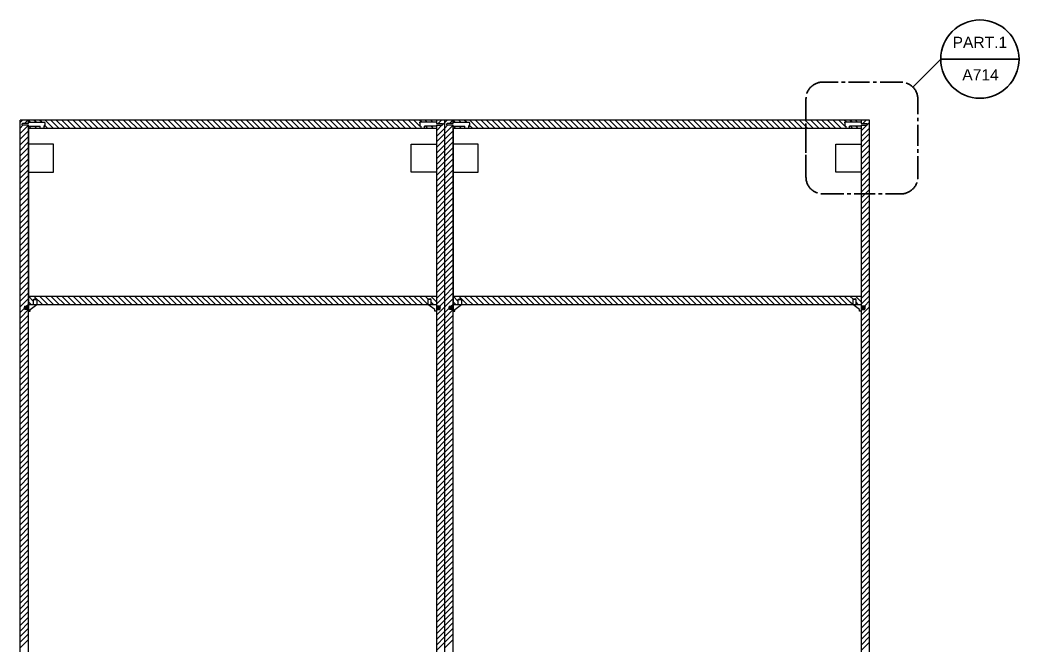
# Model space of a CAD drawing. Header units: millimetres. Extents: x 46 to 1828, y -437 to 1004.
# Drawn here: x 569.8 to 748.6, y 890 to 1001.8 of the extents above; entities that cross this region are included whole.
import ezdxf
from ezdxf.enums import TextEntityAlignment as Align

# ---------------------------------------------------------------- set-up
doc = ezdxf.new("R2010")
doc.units = ezdxf.units.MM
doc.linetypes.add('CENTER2', pattern=[1.125, 0.75, -0.125, 0.125, -0.125])
doc.layers.add('A-SECT A-MCUT', color=7, linetype='Continuous', lineweight=35)
doc.layers.add('filatura', color=8, linetype='Continuous')
doc.styles.add('ARIAL', font='arial.ttf')

# ---------------------------------------------------------------- blocks, each defined once
blk = doc.blocks.new('A$C6DD21764')
at = {"layer": 'A-SECT A-MCUT'}
for q in [(19.12, 19.12), (38.12, 24.12)]:
    blk.add_line((24.12, 24.12), q, dxfattribs=at)
at = {"layer": 'A-SECT A-MCUT', "linetype": 'CENTER2', "ltscale": 5}
blk.add_lwpolyline([(0, 3, 0.414214), (3, 0), (17, 0, 0.414214), (20, 3), (20, 17, 0.414214), (17, 20), (3, 20, 0.414214), (0, 17), (0, 3), (0, 17)], format="xyb", dxfattribs=at)
at = {"layer": 'A-SECT A-MCUT'}
blk.add_circle((31.12, 24.12), 7, dxfattribs=at)
at = {"style": 'ARIAL'}
blk.add_attdef('PART.3', text='', height=2, dxfattribs=at).set_placement((31.12, 28.12), align=Align.TOP_CENTER)
blk.add_attdef('A714', (27.97, 20.31), '', height=2, dxfattribs=at)

msp = doc.modelspace()

# ---------------------------------------------------------------- linework, layer by layer
for p, q in [((569.82, 782.68), (569.82, 983.88)), ((645.82, 983.88), (569.82, 983.88)), ((570.25, 983.29), (570.2, 983.21)), ((570.2, 983.05), (570.2, 983.21)), ((571.32, 983.29), (570.25, 983.29)), ((571.32, 983.29), (571.32, 983.88)), ((571.32, 983.5), (574.24, 983.5)), ((571.32, 983.5), (574.24, 983.5)), ((574.24, 983.37), (574.24, 983.5)), ((574.24, 983.37), (574.24, 982.88)), ((644.32, 983.5), (641.39, 983.5)), ((641.39, 983.37), (641.39, 983.5)), ((641.39, 983.37), (641.39, 982.88)), ((644.32, 983.88), (644.32, 983.29)), ((644.32, 983.88), (644.32, 983.5)), ((644.32, 983.29), (645.38, 983.29)), ((645.38, 983.29), (645.43, 983.21)), ((645.43, 983.05), (645.43, 983.21)), ((645.82, 788.68), (645.82, 983.88)), ((645.82, 788.68), (645.82, 983.88)), ((721.82, 983.88), (645.82, 983.88)), ((646.25, 983.29), (646.2, 983.21)), ((646.2, 983.05), (646.2, 983.21)), ((647.32, 983.29), (646.25, 983.29)), ((647.32, 983.29), (647.32, 983.88)), ((647.32, 983.5), (650.24, 983.5)), ((647.32, 983.5), (650.24, 983.5)), ((650.24, 983.37), (650.24, 983.5)), ((650.24, 983.37), (650.24, 982.88)), ((720.32, 983.5), (717.39, 983.5)), ((717.39, 983.37), (717.39, 983.5)), ((717.39, 983.37), (717.39, 982.88)), ((720.32, 983.88), (720.32, 983.29)), ((720.32, 983.88), (720.32, 983.5)), ((720.32, 983.29), (721.38, 983.29)), ((721.38, 983.29), (721.43, 983.21)), ((721.43, 983.05), (721.43, 983.21)), ((721.82, 788.68), (721.82, 983.88)), ((721.82, 788.68), (721.82, 983.88)), ((570.25, 982.96), (570.2, 983.05)), ((571.32, 982.96), (570.25, 982.96)), ((571.32, 935.45), (571.32, 982.96)), ((571.32, 982.76), (573.42, 982.76)), ((644.32, 982.38), (571.32, 982.38)), ((571.32, 982.38), (571.32, 952.38)), ((573.42, 982.38), (573.42, 982.76)), ((574.14, 982.76), (574.06, 982.76)), ((574.06, 982.76), (574.06, 982.38)), ((574.14, 982.76), (574.24, 982.76)), ((574.24, 982.76), (574.24, 982.88)), ((641.39, 982.76), (641.39, 982.88)), ((641.49, 982.76), (641.39, 982.76)), ((641.49, 982.76), (641.57, 982.76)), ((641.57, 982.76), (641.57, 982.38)), ((644.32, 982.76), (642.22, 982.76)), ((642.22, 982.4), (642.22, 982.76)), ((642.22, 982.4), (642.22, 982.38)), ((644.32, 982.96), (644.32, 812.57)), ((644.32, 982.96), (645.38, 982.96)), ((644.32, 982.38), (644.32, 979.58)), ((645.38, 982.96), (645.43, 983.05)), ((646.25, 982.96), (646.2, 983.05)), ((647.32, 982.96), (646.25, 982.96)), ((647.32, 935.45), (647.32, 982.96)), ((647.32, 982.76), (649.42, 982.76)), ((720.32, 982.38), (647.32, 982.38)), ((647.32, 982.38), (647.32, 952.38)), ((649.42, 982.38), (649.42, 982.76)), ((650.14, 982.76), (650.06, 982.76)), ((650.06, 982.76), (650.06, 982.38)), ((650.14, 982.76), (650.24, 982.76)), ((650.24, 982.76), (650.24, 982.88)), ((717.39, 982.76), (717.39, 982.88)), ((717.49, 982.76), (717.39, 982.76)), ((717.49, 982.76), (717.57, 982.76)), ((717.57, 982.76), (717.57, 982.38)), ((720.32, 982.76), (718.22, 982.76)), ((718.22, 982.4), (718.22, 982.76)), ((718.22, 982.4), (718.22, 982.38)), ((720.32, 982.96), (720.32, 812.57)), ((720.32, 982.96), (721.38, 982.96)), ((720.32, 982.38), (720.32, 979.58)), ((721.38, 982.96), (721.43, 983.05)), ((575.82, 979.58), (571.32, 979.58)), ((575.82, 974.58), (575.82, 979.58)), ((639.82, 974.58), (639.82, 979.58)), ((639.82, 979.58), (644.32, 979.58)), ((651.82, 979.58), (647.32, 979.58)), ((651.82, 974.58), (651.82, 979.58)), ((715.82, 974.58), (715.82, 979.58)), ((715.82, 979.58), (720.32, 979.58)), ((571.32, 974.58), (571.52, 974.58)), ((571.52, 974.58), (571.82, 974.58)), ((571.82, 974.58), (575.82, 974.58)), ((643.82, 974.58), (639.82, 974.58)), ((644.12, 974.58), (643.82, 974.58)), ((644.32, 974.58), (644.12, 974.58)), ((647.32, 974.58), (647.52, 974.58)), ((647.52, 974.58), (647.82, 974.58)), ((647.82, 974.58), (651.82, 974.58)), ((719.82, 974.58), (715.82, 974.58)), ((720.12, 974.58), (719.82, 974.58)), ((720.32, 974.58), (720.12, 974.58)), ((571.32, 952.38), (644.32, 952.38)), ((571.32, 952.38), (571.32, 950.88)), ((572.22, 951.78), (572.39, 951.88)), ((572.22, 950.88), (572.22, 951.78)), ((572.22, 951.78), (572.82, 951.78)), ((572.39, 951.88), (572.64, 951.88)), ((572.82, 951.78), (572.64, 951.88)), ((572.82, 951.78), (572.82, 950.88)), ((642.82, 951.78), (642.99, 951.88)), ((643.42, 951.78), (642.82, 951.78)), ((642.82, 951.78), (642.82, 950.88)), ((642.99, 951.88), (643.24, 951.88)), ((643.42, 951.78), (643.24, 951.88)), ((643.42, 950.88), (643.42, 951.78)), ((647.32, 952.38), (647.32, 950.88)), ((647.32, 952.38), (720.32, 952.38)), ((648.22, 951.78), (648.39, 951.88)), ((648.22, 950.88), (648.22, 951.78)), ((648.22, 951.78), (648.82, 951.78)), ((648.39, 951.88), (648.64, 951.88)), ((648.82, 951.78), (648.64, 951.88)), ((648.82, 951.78), (648.82, 950.88)), ((718.82, 951.78), (718.99, 951.88)), ((719.42, 951.78), (718.82, 951.78)), ((718.82, 951.78), (718.82, 950.88)), ((718.99, 951.88), (719.24, 951.88)), ((719.42, 951.78), (719.24, 951.88)), ((719.42, 950.88), (719.42, 951.78)), ((570.7, 950.58), (570.6, 950.4)), ((570.6, 950.15), (570.6, 950.4)), ((570.7, 949.98), (570.6, 950.15)), ((570.7, 950.58), (571.32, 950.58)), ((571.32, 949.98), (570.7, 949.98)), ((571.32, 950.88), (644.32, 950.88)), ((571.32, 950.88), (571.32, 949.68)), ((571.32, 949.68), (571.62, 949.68)), ((571.62, 949.98), (572.82, 950.88)), ((571.62, 949.68), (571.62, 949.98)), ((644.02, 949.98), (642.82, 950.88)), ((644.02, 949.68), (644.02, 949.98)), ((644.32, 949.68), (644.02, 949.68)), ((644.32, 950.88), (644.32, 949.68)), ((644.93, 950.58), (644.32, 950.58)), ((644.32, 949.98), (644.93, 949.98)), ((644.93, 950.58), (645.03, 950.4)), ((644.93, 949.98), (645.03, 950.15)), ((645.03, 950.15), (645.03, 950.4)), ((646.7, 950.58), (646.6, 950.4)), ((646.6, 950.15), (646.6, 950.4)), ((646.6, 950.15), (646.6, 950.4)), ((646.7, 949.98), (646.6, 950.15)), ((646.7, 950.58), (647.32, 950.58)), ((647.32, 949.98), (646.7, 949.98)), ((647.32, 950.88), (647.32, 949.68)), ((647.32, 950.88), (720.32, 950.88)), ((647.32, 949.68), (647.62, 949.68)), ((647.62, 949.98), (648.82, 950.88)), ((647.62, 949.68), (647.62, 949.98)), ((720.02, 949.98), (718.82, 950.88)), ((720.02, 949.68), (720.02, 949.98)), ((720.32, 949.68), (720.02, 949.68)), ((720.32, 950.88), (720.32, 949.68)), ((720.93, 950.58), (720.32, 950.58)), ((720.32, 949.98), (720.93, 949.98)), ((720.93, 950.58), (721.03, 950.4)), ((720.93, 949.98), (721.03, 950.15)), ((721.03, 950.15), (721.03, 950.4)), ((571.32, 933.95), (571.32, 935.45)), ((647.32, 933.95), (647.32, 935.45)), ((571.32, 887.03), (571.32, 933.95)), ((647.32, 887.03), (647.32, 933.95))]:
    msp.add_line(p, q)
at = {"color": 175, "linetype": 'Continuous'}
for p, q in [((569.82, 983.46), (570.24, 983.88)), ((570.65, 983.29), (571.24, 983.88)), ((571.7, 983.5), (571.32, 983.88)), ((572.7, 983.5), (572.32, 983.88)), ((573.7, 983.5), (573.32, 983.88)), ((575.82, 982.38), (574.32, 983.88)), ((576.82, 982.38), (575.32, 983.88)), ((577.82, 982.38), (576.32, 983.88)), ((578.82, 982.38), (577.32, 983.88)), ((579.82, 982.38), (578.32, 983.88)), ((580.82, 982.38), (579.32, 983.88)), ((581.82, 982.38), (580.32, 983.88)), ((582.82, 982.38), (581.32, 983.88)), ((583.82, 982.38), (582.32, 983.88)), ((584.82, 982.38), (583.32, 983.88)), ((585.82, 982.38), (584.32, 983.88)), ((586.82, 982.38), (585.32, 983.88)), ((587.82, 982.38), (586.32, 983.88)), ((588.82, 982.38), (587.32, 983.88)), ((589.82, 982.38), (588.32, 983.88)), ((590.82, 982.38), (589.32, 983.88)), ((591.82, 982.38), (590.32, 983.88)), ((592.82, 982.38), (591.32, 983.88)), ((593.82, 982.38), (592.32, 983.88)), ((594.82, 982.38), (593.32, 983.88)), ((595.82, 982.38), (594.32, 983.88)), ((596.82, 982.38), (595.32, 983.88)), ((597.82, 982.38), (596.32, 983.88)), ((598.82, 982.38), (597.32, 983.88)), ((599.82, 982.38), (598.32, 983.88)), ((600.82, 982.38), (599.32, 983.88)), ((601.82, 982.38), (600.32, 983.88)), ((602.82, 982.38), (601.32, 983.88)), ((603.82, 982.38), (602.32, 983.88)), ((604.82, 982.38), (603.32, 983.88)), ((605.82, 982.38), (604.32, 983.88)), ((606.82, 982.38), (605.32, 983.88)), ((607.82, 982.38), (606.32, 983.88)), ((608.82, 982.38), (607.32, 983.88)), ((609.82, 982.38), (608.32, 983.88)), ((610.82, 982.38), (609.32, 983.88)), ((611.82, 982.38), (610.32, 983.88)), ((612.82, 982.38), (611.32, 983.88)), ((613.82, 982.38), (612.32, 983.88)), ((614.82, 982.38), (613.32, 983.88)), ((615.82, 982.38), (614.32, 983.88)), ((616.82, 982.38), (615.32, 983.88)), ((617.82, 982.38), (616.32, 983.88)), ((618.82, 982.38), (617.32, 983.88)), ((619.82, 982.38), (618.32, 983.88)), ((620.82, 982.38), (619.32, 983.88)), ((621.82, 982.38), (620.32, 983.88)), ((622.82, 982.38), (621.32, 983.88)), ((623.82, 982.38), (622.32, 983.88)), ((624.82, 982.38), (623.32, 983.88)), ((625.82, 982.38), (624.32, 983.88)), ((626.82, 982.38), (625.32, 983.88)), ((627.82, 982.38), (626.32, 983.88)), ((628.82, 982.38), (627.32, 983.88)), ((629.82, 982.38), (628.32, 983.88)), ((630.82, 982.38), (629.32, 983.88)), ((631.82, 982.38), (630.32, 983.88)), ((632.82, 982.38), (631.32, 983.88)), ((633.82, 982.38), (632.32, 983.88)), ((634.82, 982.38), (633.32, 983.88)), ((635.82, 982.38), (634.32, 983.88)), ((636.82, 982.38), (635.32, 983.88)), ((637.82, 982.38), (636.32, 983.88)), ((638.82, 982.38), (637.32, 983.88)), ((639.82, 982.38), (638.32, 983.88)), ((640.82, 982.38), (639.32, 983.88)), ((641.39, 982.8), (640.32, 983.88)), ((641.7, 983.5), (641.32, 983.88)), ((642.7, 983.5), (642.32, 983.88)), ((643.7, 983.5), (643.32, 983.88)), ((644.65, 983.29), (645.24, 983.88)), ((645.43, 983.07), (645.82, 983.46)), ((645.82, 983.46), (646.24, 983.88)), ((646.65, 983.29), (647.24, 983.88)), ((647.7, 983.5), (647.32, 983.88)), ((648.7, 983.5), (648.32, 983.88)), ((649.7, 983.5), (649.32, 983.88)), ((651.82, 982.38), (650.32, 983.88)), ((652.82, 982.38), (651.32, 983.88)), ((653.82, 982.38), (652.32, 983.88)), ((654.82, 982.38), (653.32, 983.88)), ((655.82, 982.38), (654.32, 983.88)), ((656.82, 982.38), (655.32, 983.88)), ((657.82, 982.38), (656.32, 983.88)), ((658.82, 982.38), (657.32, 983.88)), ((659.82, 982.38), (658.32, 983.88)), ((660.82, 982.38), (659.32, 983.88)), ((661.82, 982.38), (660.32, 983.88)), ((662.82, 982.38), (661.32, 983.88)), ((663.82, 982.38), (662.32, 983.88)), ((664.82, 982.38), (663.32, 983.88)), ((665.82, 982.38), (664.32, 983.88)), ((666.82, 982.38), (665.32, 983.88)), ((667.82, 982.38), (666.32, 983.88)), ((668.82, 982.38), (667.32, 983.88)), ((669.82, 982.38), (668.32, 983.88)), ((670.82, 982.38), (669.32, 983.88)), ((671.82, 982.38), (670.32, 983.88)), ((672.82, 982.38), (671.32, 983.88)), ((673.82, 982.38), (672.32, 983.88)), ((674.82, 982.38), (673.32, 983.88)), ((675.82, 982.38), (674.32, 983.88)), ((676.82, 982.38), (675.32, 983.88)), ((677.82, 982.38), (676.32, 983.88)), ((678.82, 982.38), (677.32, 983.88)), ((679.82, 982.38), (678.32, 983.88)), ((680.82, 982.38), (679.32, 983.88)), ((681.82, 982.38), (680.32, 983.88)), ((682.82, 982.38), (681.32, 983.88)), ((683.82, 982.38), (682.32, 983.88)), ((684.82, 982.38), (683.32, 983.88)), ((685.82, 982.38), (684.32, 983.88)), ((686.82, 982.38), (685.32, 983.88)), ((687.82, 982.38), (686.32, 983.88)), ((688.82, 982.38), (687.32, 983.88)), ((689.82, 982.38), (688.32, 983.88)), ((690.82, 982.38), (689.32, 983.88)), ((691.82, 982.38), (690.32, 983.88)), ((692.82, 982.38), (691.32, 983.88)), ((693.82, 982.38), (692.32, 983.88)), ((694.82, 982.38), (693.32, 983.88)), ((695.82, 982.38), (694.32, 983.88)), ((696.82, 982.38), (695.32, 983.88)), ((697.82, 982.38), (696.32, 983.88)), ((698.82, 982.38), (697.32, 983.88)), ((699.82, 982.38), (698.32, 983.88)), ((700.82, 982.38), (699.32, 983.88)), ((701.82, 982.38), (700.32, 983.88)), ((702.82, 982.38), (701.32, 983.88)), ((703.82, 982.38), (702.32, 983.88)), ((704.82, 982.38), (703.32, 983.88)), ((705.82, 982.38), (704.32, 983.88)), ((706.82, 982.38), (705.32, 983.88)), ((707.82, 982.38), (706.32, 983.88)), ((708.82, 982.38), (707.32, 983.88)), ((709.82, 982.38), (708.32, 983.88)), ((710.82, 982.38), (709.32, 983.88)), ((711.82, 982.38), (710.32, 983.88)), ((712.82, 982.38), (711.32, 983.88)), ((713.82, 982.38), (712.32, 983.88)), ((714.82, 982.38), (713.32, 983.88)), ((715.82, 982.38), (714.32, 983.88)), ((716.82, 982.38), (715.32, 983.88)), ((717.39, 982.8), (716.32, 983.88)), ((717.7, 983.5), (717.32, 983.88)), ((718.7, 983.5), (718.32, 983.88)), ((719.7, 983.5), (719.32, 983.88)), ((720.65, 983.29), (721.24, 983.88)), ((721.43, 983.07), (721.82, 983.46)), ((569.82, 982.46), (570.32, 982.96)), ((569.82, 981.46), (571.32, 982.96)), ((569.82, 980.46), (571.32, 981.96)), ((571.82, 982.38), (571.44, 982.76)), ((572.82, 982.38), (572.44, 982.76)), ((574.06, 982.7), (574.12, 982.76)), ((574.82, 982.38), (574.16, 983.04)), ((642.82, 982.38), (642.44, 982.76)), ((643.82, 982.38), (643.44, 982.76)), ((644.32, 982.96), (644.32, 982.96)), ((644.32, 981.96), (645.32, 982.96)), ((644.32, 980.96), (645.82, 982.46)), ((644.32, 979.96), (645.82, 981.46)), ((645.82, 982.46), (646.32, 982.96)), ((645.82, 981.46), (647.32, 982.96)), ((645.82, 980.46), (647.32, 981.96)), ((647.82, 982.38), (647.44, 982.76)), ((648.82, 982.38), (648.44, 982.76)), ((650.06, 982.7), (650.12, 982.76)), ((650.82, 982.38), (650.16, 983.04)), ((718.82, 982.38), (718.44, 982.76)), ((719.82, 982.38), (719.44, 982.76)), ((720.32, 982.96), (720.32, 982.96)), ((720.32, 981.96), (721.32, 982.96)), ((720.32, 980.96), (721.82, 982.46)), ((720.32, 979.96), (721.82, 981.46)), ((569.82, 979.46), (571.32, 980.96)), ((569.82, 978.46), (571.32, 979.96)), ((644.32, 978.96), (645.82, 980.46)), ((645.82, 979.46), (647.32, 980.96)), ((645.82, 978.46), (647.32, 979.96)), ((720.32, 978.96), (721.82, 980.46)), ((569.82, 977.46), (571.32, 978.96)), ((569.82, 976.46), (571.32, 977.96)), ((644.32, 977.96), (645.82, 979.46)), ((644.32, 976.96), (645.82, 978.46)), ((645.82, 977.46), (647.32, 978.96)), ((645.82, 976.46), (647.32, 977.96)), ((720.32, 977.96), (721.82, 979.46)), ((720.32, 976.96), (721.82, 978.46)), ((569.82, 975.46), (571.32, 976.96)), ((644.32, 975.96), (645.82, 977.46)), ((644.32, 974.96), (645.82, 976.46)), ((645.82, 975.46), (647.32, 976.96)), ((720.32, 975.96), (721.82, 977.46)), ((720.32, 974.96), (721.82, 976.46)), ((569.82, 974.46), (571.32, 975.96)), ((569.82, 973.46), (571.32, 974.96)), ((644.32, 973.96), (645.82, 975.46)), ((644.32, 972.96), (645.82, 974.46)), ((645.82, 974.46), (647.32, 975.96)), ((645.82, 973.46), (647.32, 974.96)), ((720.32, 973.96), (721.82, 975.46)), ((720.32, 972.96), (721.82, 974.46)), ((569.82, 972.46), (571.32, 973.96)), ((569.82, 971.46), (571.32, 972.96)), ((644.32, 971.96), (645.82, 973.46)), ((645.82, 972.46), (647.32, 973.96)), ((645.82, 971.46), (647.32, 972.96)), ((720.32, 971.96), (721.82, 973.46)), ((569.82, 970.46), (571.32, 971.96)), ((569.82, 969.46), (571.32, 970.96)), ((644.32, 970.96), (645.82, 972.46)), ((644.32, 969.96), (645.82, 971.46)), ((645.82, 970.46), (647.32, 971.96)), ((645.82, 969.46), (647.32, 970.96)), ((720.32, 970.96), (721.82, 972.46)), ((720.32, 969.96), (721.82, 971.46)), ((569.82, 968.46), (571.32, 969.96)), ((569.82, 967.46), (571.32, 968.96)), ((644.32, 968.96), (645.82, 970.46)), ((644.32, 967.96), (645.82, 969.46)), ((645.82, 968.46), (647.32, 969.96)), ((645.82, 967.46), (647.32, 968.96)), ((720.32, 968.96), (721.82, 970.46)), ((720.32, 967.96), (721.82, 969.46)), ((569.82, 966.46), (571.32, 967.96)), ((644.32, 966.96), (645.82, 968.46)), ((644.32, 965.96), (645.82, 967.46)), ((645.82, 966.46), (647.32, 967.96)), ((720.32, 966.96), (721.82, 968.46)), ((720.32, 965.96), (721.82, 967.46)), ((569.82, 965.46), (571.32, 966.96)), ((569.82, 964.46), (571.32, 965.96)), ((644.32, 964.96), (645.82, 966.46)), ((644.32, 963.96), (645.82, 965.46)), ((645.82, 965.46), (647.32, 966.96)), ((645.82, 964.46), (647.32, 965.96)), ((720.32, 964.96), (721.82, 966.46)), ((720.32, 963.96), (721.82, 965.46)), ((569.82, 963.46), (571.32, 964.96)), ((569.82, 962.46), (571.32, 963.96)), ((644.32, 962.96), (645.82, 964.46)), ((645.82, 963.46), (647.32, 964.96)), ((645.82, 962.46), (647.32, 963.96)), ((720.32, 962.96), (721.82, 964.46)), ((569.82, 961.46), (571.32, 962.96)), ((569.82, 960.46), (571.32, 961.96)), ((644.32, 961.96), (645.82, 963.46)), ((644.32, 960.96), (645.82, 962.46)), ((645.82, 961.46), (647.32, 962.96)), ((645.82, 960.46), (647.32, 961.96)), ((720.32, 961.96), (721.82, 963.46)), ((720.32, 960.96), (721.82, 962.46)), ((569.82, 959.46), (571.32, 960.96)), ((644.32, 959.96), (645.82, 961.46)), ((644.32, 958.96), (645.82, 960.46)), ((645.82, 959.46), (647.32, 960.96)), ((720.32, 959.96), (721.82, 961.46)), ((720.32, 958.96), (721.82, 960.46)), ((569.82, 958.46), (571.32, 959.96)), ((569.82, 957.46), (571.32, 958.96)), ((644.32, 957.96), (645.82, 959.46)), ((644.32, 956.96), (645.82, 958.46)), ((645.82, 958.46), (647.32, 959.96)), ((645.82, 957.46), (647.32, 958.96)), ((720.32, 957.96), (721.82, 959.46)), ((720.32, 956.96), (721.82, 958.46)), ((569.82, 956.46), (571.32, 957.96)), ((569.82, 955.46), (571.32, 956.96)), ((644.32, 955.96), (645.82, 957.46)), ((644.32, 954.96), (645.82, 956.46)), ((645.82, 956.46), (647.32, 957.96)), ((645.82, 955.46), (647.32, 956.96)), ((720.32, 955.96), (721.82, 957.46)), ((720.32, 954.96), (721.82, 956.46)), ((569.82, 954.46), (571.32, 955.96)), ((569.82, 953.46), (571.32, 954.96)), ((644.32, 953.96), (645.82, 955.46)), ((645.82, 954.46), (647.32, 955.96)), ((645.82, 953.46), (647.32, 954.96)), ((720.32, 953.96), (721.82, 955.46)), ((569.82, 952.46), (571.32, 953.96)), ((569.82, 951.46), (571.32, 952.96)), ((644.32, 952.96), (645.82, 954.46)), ((644.32, 951.96), (645.82, 953.46)), ((645.82, 952.46), (647.32, 953.96)), ((645.82, 951.46), (647.32, 952.96)), ((720.32, 952.96), (721.82, 954.46)), ((720.32, 951.96), (721.82, 953.46)), ((569.82, 950.46), (571.32, 951.96)), ((572.22, 951.43), (571.32, 952.38)), ((571.82, 950.88), (571.32, 951.38)), ((573.82, 950.88), (572.32, 952.38)), ((574.16, 951.54), (573.32, 952.38)), ((574.82, 950.88), (574.16, 951.54)), ((575.82, 950.88), (574.32, 952.38)), ((576.82, 950.88), (575.32, 952.38)), ((577.82, 950.88), (576.32, 952.38)), ((578.82, 950.88), (577.32, 952.38)), ((579.82, 950.88), (578.32, 952.38)), ((580.82, 950.88), (579.32, 952.38)), ((581.82, 950.88), (580.32, 952.38)), ((582.82, 950.88), (581.32, 952.38)), ((583.82, 950.88), (582.32, 952.38)), ((584.82, 950.88), (583.32, 952.38)), ((585.82, 950.88), (584.32, 952.38)), ((586.82, 950.88), (585.32, 952.38)), ((587.82, 950.88), (586.32, 952.38)), ((588.82, 950.88), (587.32, 952.38)), ((589.82, 950.88), (588.32, 952.38)), ((590.82, 950.88), (589.32, 952.38)), ((591.82, 950.88), (590.32, 952.38)), ((592.82, 950.88), (591.32, 952.38)), ((593.82, 950.88), (592.32, 952.38)), ((594.82, 950.88), (593.32, 952.38)), ((595.82, 950.88), (594.32, 952.38)), ((596.82, 950.88), (595.32, 952.38)), ((597.82, 950.88), (596.32, 952.38)), ((598.82, 950.88), (597.32, 952.38)), ((599.82, 950.88), (598.32, 952.38)), ((600.82, 950.88), (599.32, 952.38)), ((601.82, 950.88), (600.32, 952.38)), ((602.82, 950.88), (601.32, 952.38)), ((603.82, 950.88), (602.32, 952.38)), ((604.82, 950.88), (603.32, 952.38)), ((605.82, 950.88), (604.32, 952.38)), ((606.82, 950.88), (605.32, 952.38)), ((607.82, 950.88), (606.32, 952.38)), ((608.82, 950.88), (607.32, 952.38)), ((609.82, 950.88), (608.32, 952.38)), ((610.82, 950.88), (609.32, 952.38)), ((611.82, 950.88), (610.32, 952.38)), ((612.82, 950.88), (611.32, 952.38)), ((613.82, 950.88), (612.32, 952.38)), ((614.82, 950.88), (613.32, 952.38)), ((615.82, 950.88), (614.32, 952.38)), ((616.82, 950.88), (615.32, 952.38)), ((617.82, 950.88), (616.32, 952.38)), ((618.82, 950.88), (617.32, 952.38)), ((619.82, 950.88), (618.32, 952.38)), ((620.82, 950.88), (619.32, 952.38)), ((621.82, 950.88), (620.32, 952.38)), ((622.82, 950.88), (621.32, 952.38)), ((623.82, 950.88), (622.32, 952.38)), ((624.82, 950.88), (623.32, 952.38)), ((625.82, 950.88), (624.32, 952.38)), ((626.82, 950.88), (625.32, 952.38)), ((627.82, 950.88), (626.32, 952.38)), ((628.82, 950.88), (627.32, 952.38)), ((629.82, 950.88), (628.32, 952.38)), ((630.82, 950.88), (629.32, 952.38)), ((631.82, 950.88), (630.32, 952.38)), ((632.82, 950.88), (631.32, 952.38)), ((633.82, 950.88), (632.32, 952.38)), ((634.82, 950.88), (633.32, 952.38)), ((635.82, 950.88), (634.32, 952.38)), ((636.82, 950.88), (635.32, 952.38)), ((637.82, 950.88), (636.32, 952.38)), ((638.82, 950.88), (637.32, 952.38)), ((639.82, 950.88), (638.32, 952.38)), ((640.82, 950.88), (639.32, 952.38)), ((641.82, 950.88), (640.32, 952.38)), ((642.44, 951.26), (641.32, 952.38)), ((642.88, 951.81), (642.32, 952.38)), ((642.82, 950.88), (642.44, 951.26)), ((644.32, 951.38), (643.32, 952.38)), ((643.82, 950.88), (643.42, 951.28)), ((644.32, 950.96), (645.82, 952.46)), ((644.93, 950.57), (645.82, 951.46)), ((645.82, 950.46), (647.32, 951.96)), ((648.22, 951.43), (647.32, 952.38)), ((647.82, 950.88), (647.32, 951.38)), ((649.82, 950.88), (648.32, 952.38)), ((650.16, 951.54), (649.32, 952.38)), ((650.82, 950.88), (650.16, 951.54)), ((651.82, 950.88), (650.32, 952.38)), ((652.82, 950.88), (651.32, 952.38)), ((653.82, 950.88), (652.32, 952.38)), ((654.82, 950.88), (653.32, 952.38)), ((655.82, 950.88), (654.32, 952.38)), ((656.82, 950.88), (655.32, 952.38)), ((657.82, 950.88), (656.32, 952.38)), ((658.82, 950.88), (657.32, 952.38)), ((659.82, 950.88), (658.32, 952.38)), ((660.82, 950.88), (659.32, 952.38)), ((661.82, 950.88), (660.32, 952.38)), ((662.82, 950.88), (661.32, 952.38)), ((663.82, 950.88), (662.32, 952.38)), ((664.82, 950.88), (663.32, 952.38)), ((665.82, 950.88), (664.32, 952.38)), ((666.82, 950.88), (665.32, 952.38)), ((667.82, 950.88), (666.32, 952.38)), ((668.82, 950.88), (667.32, 952.38)), ((669.82, 950.88), (668.32, 952.38)), ((670.82, 950.88), (669.32, 952.38)), ((671.82, 950.88), (670.32, 952.38)), ((672.82, 950.88), (671.32, 952.38)), ((673.82, 950.88), (672.32, 952.38)), ((674.82, 950.88), (673.32, 952.38)), ((675.82, 950.88), (674.32, 952.38)), ((676.82, 950.88), (675.32, 952.38)), ((677.82, 950.88), (676.32, 952.38)), ((678.82, 950.88), (677.32, 952.38)), ((679.82, 950.88), (678.32, 952.38)), ((680.82, 950.88), (679.32, 952.38)), ((681.82, 950.88), (680.32, 952.38)), ((682.82, 950.88), (681.32, 952.38)), ((683.82, 950.88), (682.32, 952.38)), ((684.82, 950.88), (683.32, 952.38)), ((685.82, 950.88), (684.32, 952.38)), ((686.82, 950.88), (685.32, 952.38)), ((687.82, 950.88), (686.32, 952.38)), ((688.82, 950.88), (687.32, 952.38)), ((689.82, 950.88), (688.32, 952.38)), ((690.82, 950.88), (689.32, 952.38)), ((691.82, 950.88), (690.32, 952.38)), ((692.82, 950.88), (691.32, 952.38)), ((693.82, 950.88), (692.32, 952.38)), ((694.82, 950.88), (693.32, 952.38)), ((695.82, 950.88), (694.32, 952.38)), ((696.82, 950.88), (695.32, 952.38)), ((697.82, 950.88), (696.32, 952.38)), ((698.82, 950.88), (697.32, 952.38)), ((699.82, 950.88), (698.32, 952.38)), ((700.82, 950.88), (699.32, 952.38)), ((701.82, 950.88), (700.32, 952.38)), ((702.82, 950.88), (701.32, 952.38)), ((703.82, 950.88), (702.32, 952.38)), ((704.82, 950.88), (703.32, 952.38)), ((705.82, 950.88), (704.32, 952.38)), ((706.82, 950.88), (705.32, 952.38)), ((707.82, 950.88), (706.32, 952.38)), ((708.82, 950.88), (707.32, 952.38)), ((709.82, 950.88), (708.32, 952.38)), ((710.82, 950.88), (709.32, 952.38)), ((711.82, 950.88), (710.32, 952.38)), ((712.82, 950.88), (711.32, 952.38)), ((713.82, 950.88), (712.32, 952.38)), ((714.82, 950.88), (713.32, 952.38)), ((715.82, 950.88), (714.32, 952.38)), ((716.82, 950.88), (715.32, 952.38)), ((717.82, 950.88), (716.32, 952.38)), ((718.44, 951.26), (717.32, 952.38)), ((718.88, 951.81), (718.32, 952.38)), ((718.82, 950.88), (718.44, 951.26)), ((720.32, 951.38), (719.32, 952.38)), ((719.82, 950.88), (719.42, 951.28)), ((720.32, 950.96), (721.82, 952.46)), ((720.93, 950.58), (721.84, 951.51)), ((569.82, 949.46), (570.6, 950.24)), ((569.82, 948.46), (571.32, 949.96)), ((570.94, 950.58), (571.32, 950.96)), ((644.24, 950.88), (644.32, 950.96)), ((644.32, 948.96), (645.82, 950.46)), ((644.32, 949.96), (644.34, 949.98)), ((644.32, 947.96), (645.82, 949.46)), ((645.82, 949.46), (646.6, 950.24)), ((645.82, 948.46), (647.32, 949.96)), ((646.94, 950.58), (647.32, 950.96)), ((720.24, 950.88), (720.32, 950.96)), ((720.32, 948.96), (721.82, 950.46)), ((720.32, 949.96), (720.33, 949.98)), ((720.32, 947.96), (721.82, 949.46)), ((569.82, 947.46), (571.32, 948.96)), ((569.82, 946.46), (571.32, 947.96)), ((644.32, 946.96), (645.82, 948.46)), ((644.32, 945.96), (645.82, 947.46)), ((645.82, 947.46), (647.32, 948.96)), ((645.82, 946.46), (647.32, 947.96)), ((720.32, 946.96), (721.82, 948.46)), ((720.32, 945.96), (721.82, 947.46)), ((569.82, 945.46), (571.32, 946.96)), ((569.82, 944.46), (571.32, 945.96)), ((644.32, 944.96), (645.82, 946.46)), ((645.82, 945.46), (647.32, 946.96)), ((645.82, 944.46), (647.32, 945.96)), ((720.32, 944.96), (721.82, 946.46)), ((569.82, 943.46), (571.32, 944.96)), ((569.82, 942.46), (571.32, 943.96)), ((644.32, 943.96), (645.82, 945.46)), ((644.32, 942.96), (645.82, 944.46)), ((645.82, 943.46), (647.32, 944.96)), ((645.82, 942.46), (647.32, 943.96)), ((720.32, 943.96), (721.82, 945.46)), ((720.32, 942.96), (721.82, 944.46)), ((569.82, 941.46), (571.32, 942.96)), ((644.32, 941.96), (645.82, 943.46)), ((644.32, 940.96), (645.82, 942.46)), ((645.82, 941.46), (647.32, 942.96)), ((720.32, 941.96), (721.82, 943.46)), ((720.32, 940.96), (721.82, 942.46)), ((569.82, 940.46), (571.32, 941.96)), ((569.82, 939.46), (571.32, 940.96)), ((644.32, 939.96), (645.82, 941.46)), ((644.32, 938.96), (645.82, 940.46)), ((645.82, 940.46), (647.32, 941.96)), ((645.82, 939.46), (647.32, 940.96)), ((720.32, 939.96), (721.82, 941.46)), ((720.32, 938.96), (721.82, 940.46)), ((569.82, 938.46), (571.32, 939.96)), ((569.82, 937.46), (571.32, 938.96)), ((644.32, 937.96), (645.82, 939.46)), ((645.82, 938.46), (647.32, 939.96)), ((645.82, 937.46), (647.32, 938.96)), ((720.32, 937.96), (721.82, 939.46)), ((569.82, 936.46), (571.32, 937.96)), ((569.82, 935.46), (571.32, 936.96)), ((644.32, 936.96), (645.82, 938.46)), ((644.32, 935.96), (645.82, 937.46)), ((645.82, 936.46), (647.32, 937.96)), ((645.82, 935.46), (647.32, 936.96)), ((720.32, 936.96), (721.82, 938.46)), ((720.32, 935.96), (721.82, 937.46)), ((569.82, 934.46), (571.32, 935.96)), ((569.82, 933.46), (571.32, 934.96)), ((644.32, 934.96), (645.82, 936.46)), ((644.32, 933.96), (645.82, 935.46)), ((645.82, 934.46), (647.32, 935.96)), ((645.82, 933.46), (647.32, 934.96)), ((720.32, 934.96), (721.82, 936.46)), ((720.32, 933.96), (721.82, 935.46)), ((569.82, 932.46), (571.32, 933.96)), ((644.32, 932.96), (645.82, 934.46)), ((644.32, 931.96), (645.82, 933.46)), ((645.82, 932.46), (647.32, 933.96)), ((720.32, 932.96), (721.82, 934.46)), ((720.32, 931.96), (721.82, 933.46)), ((569.82, 931.46), (571.32, 932.96)), ((569.82, 930.46), (571.32, 931.96)), ((644.32, 930.96), (645.82, 932.46)), ((644.32, 929.96), (645.82, 931.46)), ((645.82, 931.46), (647.32, 932.96)), ((645.82, 930.46), (647.32, 931.96)), ((720.32, 930.96), (721.82, 932.46)), ((720.32, 929.96), (721.82, 931.46)), ((569.82, 929.46), (571.32, 930.96)), ((569.82, 928.46), (571.32, 929.96)), ((644.32, 928.96), (645.82, 930.46)), ((645.82, 929.46), (647.32, 930.96)), ((645.82, 928.46), (647.32, 929.96)), ((720.32, 928.96), (721.82, 930.46)), ((569.82, 927.46), (571.32, 928.96)), ((569.82, 926.46), (571.32, 927.96)), ((644.32, 927.96), (645.82, 929.46)), ((644.32, 926.96), (645.82, 928.46)), ((645.82, 927.46), (647.32, 928.96)), ((645.82, 926.46), (647.32, 927.96)), ((720.32, 927.96), (721.82, 929.46)), ((720.32, 926.96), (721.82, 928.46)), ((569.82, 925.46), (571.32, 926.96)), ((644.32, 925.96), (645.82, 927.46)), ((644.32, 924.96), (645.82, 926.46)), ((645.82, 925.46), (647.32, 926.96)), ((720.32, 925.96), (721.82, 927.46)), ((720.32, 924.96), (721.82, 926.46)), ((569.82, 924.46), (571.32, 925.96)), ((569.82, 923.46), (571.32, 924.96)), ((644.32, 923.96), (645.82, 925.46)), ((644.32, 922.96), (645.82, 924.46)), ((645.82, 924.46), (647.32, 925.96)), ((645.82, 923.46), (647.32, 924.96)), ((720.32, 923.96), (721.82, 925.46)), ((720.32, 922.96), (721.82, 924.46)), ((569.82, 922.46), (571.32, 923.96)), ((569.82, 921.46), (571.32, 922.96)), ((644.32, 921.96), (645.82, 923.46)), ((644.32, 920.96), (645.82, 922.46)), ((645.82, 922.46), (647.32, 923.96)), ((645.82, 921.46), (647.32, 922.96)), ((720.32, 921.96), (721.82, 923.46)), ((720.32, 920.96), (721.82, 922.46)), ((569.82, 920.46), (571.32, 921.96)), ((569.82, 919.46), (571.32, 920.96)), ((644.32, 919.96), (645.82, 921.46)), ((645.82, 920.46), (647.32, 921.96)), ((645.82, 919.46), (647.32, 920.96)), ((720.32, 919.96), (721.82, 921.46)), ((569.82, 918.46), (571.32, 919.96)), ((569.82, 917.46), (571.32, 918.96)), ((644.32, 918.96), (645.82, 920.46)), ((644.32, 917.96), (645.82, 919.46)), ((645.82, 918.46), (647.32, 919.96)), ((645.82, 917.46), (647.32, 918.96)), ((720.32, 918.96), (721.82, 920.46)), ((720.32, 917.96), (721.82, 919.46)), ((569.82, 916.46), (571.32, 917.96)), ((644.32, 916.96), (645.82, 918.46)), ((644.32, 915.96), (645.82, 917.46)), ((645.82, 916.46), (647.32, 917.96)), ((720.32, 916.96), (721.82, 918.46)), ((720.32, 915.96), (721.82, 917.46)), ((569.82, 915.46), (571.32, 916.96)), ((569.82, 914.46), (571.32, 915.96)), ((644.32, 914.96), (645.82, 916.46)), ((644.32, 913.96), (645.82, 915.46)), ((645.82, 915.46), (647.32, 916.96)), ((645.82, 914.46), (647.32, 915.96)), ((720.32, 914.96), (721.82, 916.46)), ((720.32, 913.96), (721.82, 915.46)), ((569.82, 913.46), (571.32, 914.96)), ((569.82, 912.46), (571.32, 913.96)), ((644.32, 912.96), (645.82, 914.46)), ((645.82, 913.46), (647.32, 914.96)), ((645.82, 912.46), (647.32, 913.96)), ((720.32, 912.96), (721.82, 914.46)), ((569.82, 911.46), (571.32, 912.96)), ((569.82, 910.46), (571.32, 911.96)), ((644.32, 911.96), (645.82, 913.46)), ((644.32, 910.96), (645.82, 912.46)), ((645.82, 911.46), (647.32, 912.96)), ((645.82, 910.46), (647.32, 911.96)), ((720.32, 911.96), (721.82, 913.46)), ((720.32, 910.96), (721.82, 912.46)), ((569.82, 909.46), (571.32, 910.96)), ((569.82, 908.46), (571.32, 909.96)), ((644.32, 909.96), (645.82, 911.46)), ((644.32, 908.96), (645.82, 910.46)), ((645.82, 909.46), (647.32, 910.96)), ((645.82, 908.46), (647.32, 909.96)), ((720.32, 909.96), (721.82, 911.46)), ((720.32, 908.96), (721.82, 910.46)), ((569.82, 907.46), (571.32, 908.96)), ((644.32, 907.96), (645.82, 909.46)), ((644.32, 906.96), (645.82, 908.46)), ((645.82, 907.46), (647.32, 908.96)), ((720.32, 907.96), (721.82, 909.46)), ((720.32, 906.96), (721.82, 908.46)), ((569.82, 906.46), (571.32, 907.96)), ((569.82, 905.46), (571.32, 906.96)), ((644.32, 905.96), (645.82, 907.46)), ((644.32, 904.96), (645.82, 906.46)), ((645.82, 906.46), (647.32, 907.96)), ((645.82, 905.46), (647.32, 906.96)), ((720.32, 905.96), (721.82, 907.46)), ((720.32, 904.96), (721.82, 906.46)), ((569.82, 904.46), (571.32, 905.96)), ((569.82, 903.46), (571.32, 904.96)), ((644.32, 903.96), (645.82, 905.46)), ((645.82, 904.46), (647.32, 905.96)), ((645.82, 903.46), (647.32, 904.96)), ((720.32, 903.96), (721.82, 905.46)), ((569.82, 902.46), (571.32, 903.96)), ((569.82, 901.46), (571.32, 902.96)), ((644.32, 902.96), (645.82, 904.46)), ((644.32, 901.96), (645.82, 903.46)), ((645.82, 902.46), (647.32, 903.96)), ((645.82, 901.46), (647.32, 902.96)), ((720.32, 902.96), (721.82, 904.46)), ((720.32, 901.96), (721.82, 903.46)), ((569.82, 900.46), (571.32, 901.96)), ((644.32, 900.96), (645.82, 902.46)), ((644.32, 899.96), (645.82, 901.46)), ((645.82, 900.46), (647.32, 901.96)), ((720.32, 900.96), (721.82, 902.46)), ((720.32, 899.96), (721.82, 901.46)), ((569.82, 899.46), (571.32, 900.96)), ((569.82, 898.46), (571.32, 899.96)), ((644.32, 898.96), (645.82, 900.46)), ((644.32, 897.96), (645.82, 899.46)), ((645.82, 899.46), (647.32, 900.96)), ((645.82, 898.46), (647.32, 899.96)), ((720.32, 898.96), (721.82, 900.46)), ((720.32, 897.96), (721.82, 899.46)), ((569.82, 897.46), (571.32, 898.96)), ((569.82, 896.46), (571.32, 897.96)), ((644.32, 896.96), (645.82, 898.46)), ((644.32, 895.96), (645.82, 897.46)), ((645.82, 897.46), (647.32, 898.96)), ((645.82, 896.46), (647.32, 897.96)), ((720.32, 896.96), (721.82, 898.46)), ((720.32, 895.96), (721.82, 897.46)), ((569.82, 895.46), (571.32, 896.96)), ((569.82, 894.46), (571.32, 895.96)), ((644.32, 894.96), (645.82, 896.46)), ((645.82, 895.46), (647.32, 896.96)), ((645.82, 894.46), (647.32, 895.96)), ((720.32, 894.96), (721.82, 896.46)), ((569.82, 893.46), (571.32, 894.96)), ((569.82, 892.46), (571.32, 893.96)), ((644.32, 893.96), (645.82, 895.46)), ((644.32, 892.96), (645.82, 894.46)), ((645.82, 893.46), (647.32, 894.96)), ((645.82, 892.46), (647.32, 893.96)), ((720.32, 893.96), (721.82, 895.46)), ((720.32, 892.96), (721.82, 894.46)), ((569.82, 891.46), (571.32, 892.96)), ((644.32, 891.96), (645.82, 893.46)), ((644.32, 890.96), (645.82, 892.46)), ((645.82, 891.46), (647.32, 892.96)), ((720.32, 891.96), (721.82, 893.46)), ((720.32, 890.96), (721.82, 892.46)), ((569.82, 890.46), (571.32, 891.96)), ((569.82, 889.46), (571.32, 890.96)), ((644.32, 889.96), (645.82, 891.46)), ((644.32, 888.96), (645.82, 890.46)), ((645.82, 890.46), (647.32, 891.96)), ((645.82, 889.46), (647.32, 890.96)), ((720.32, 889.96), (721.82, 891.46)), ((720.32, 888.96), (721.82, 890.46))]:
    msp.add_line(p, q, dxfattribs=at)
at = {"layer": 'filatura'}
for p, q in [((570.6, 950.4), (571.32, 950.4)), ((570.6, 950.15), (571.32, 950.15)), ((570.7, 949.98), (570.7, 950.58)), ((645.03, 950.4), (644.32, 950.4)), ((645.03, 950.15), (644.32, 950.15)), ((644.93, 949.98), (644.93, 950.58)), ((646.6, 950.4), (647.32, 950.4)), ((646.6, 950.15), (647.32, 950.15)), ((646.7, 949.98), (646.7, 950.58)), ((721.03, 950.4), (720.32, 950.4)), ((721.03, 950.15), (720.32, 950.15)), ((720.93, 950.58), (720.93, 949.98))]:
    msp.add_line(p, q, dxfattribs=at)

# ---------------------------------------------------------------- block references
msp.add_blockref('A$C6DD21764', (710.46, 970.67)).add_auto_attribs({'A714': 'A714', 'PART.3': 'PART.1'})

doc.saveas('drawing.dxf')
